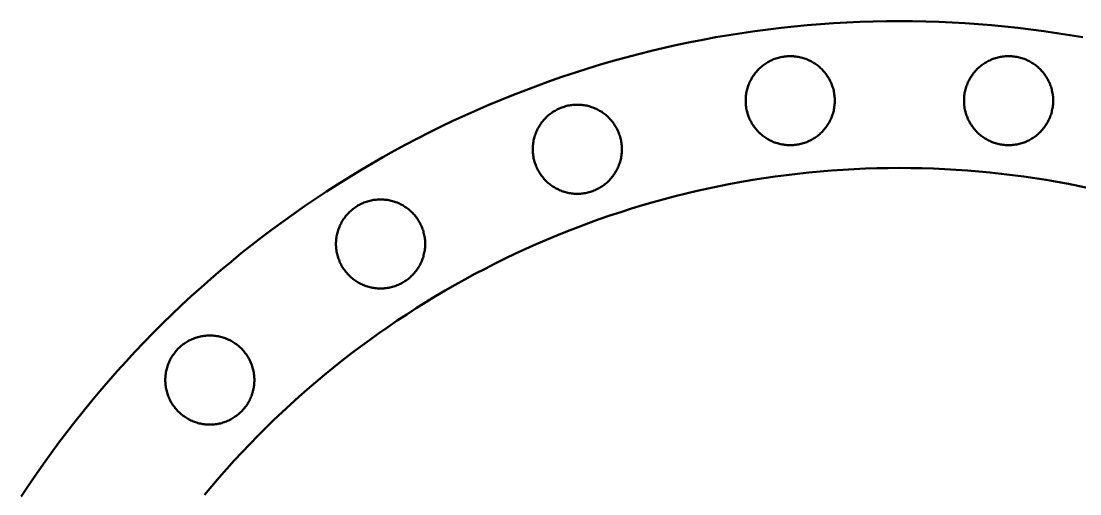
# Model space of a CAD drawing. Header units: millimetres. Extents: x 0 to 841, y 0 to 594.
# Drawn here: x 316.2 to 417.2, y 484.9 to 530 of the extents above; entities that cross this region are included whole.
import ezdxf

# ---------------------------------------------------------------- set-up
doc = ezdxf.new("R2010")
doc.units = ezdxf.units.MM
doc.layers.add('VIS', color=7, linetype='CONTINUOUS', lineweight=50)

msp = doc.modelspace()

# ---------------------------------------------------------------- linework, layer by layer
at = {"layer": 'VIS'}
for points in [[(316.25, 484.64), (316.94, 485.69), (317.65, 486.73), (318.37, 487.76), (319.1, 488.78), (319.84, 489.79), (320.6, 490.79), (321.37, 491.79), (322.15, 492.77), (322.95, 493.74), (323.76, 494.71), (324.57, 495.66), (325.41, 496.6), (326.25, 497.53), (327.1, 498.45), (327.97, 499.37), (328.85, 500.26), (329.74, 501.15), (330.63, 502.03), (331.55, 502.9), (332.47, 503.75), (333.4, 504.59), (334.34, 505.43), (335.29, 506.24), (336.26, 507.05), (337.23, 507.85), (338.21, 508.63), (339.21, 509.4), (340.21, 510.16), (341.22, 510.9), (342.24, 511.63), (343.27, 512.35), (344.31, 513.06), (345.36, 513.75), (346.42, 514.43), (347.48, 515.1), (348.56, 515.75), (349.64, 516.39), (350.73, 517.02), (351.82, 517.63), (352.93, 518.23), (354.04, 518.81), (355.16, 519.38), (356.29, 519.94), (357.42, 520.48), (358.56, 521.01), (359.71, 521.52), (360.86, 522.02), (362.02, 522.51), (363.19, 522.98), (364.36, 523.43), (365.54, 523.87), (366.72, 524.3), (367.91, 524.71), (369.1, 525.11), (370.3, 525.49), (371.5, 525.85), (372.7, 526.2), (373.92, 526.54), (375.13, 526.86), (376.35, 527.16), (377.57, 527.45), (378.8, 527.73), (380.03, 527.99), (381.26, 528.23), (382.5, 528.46), (383.74, 528.67), (384.98, 528.87), (386.22, 529.05), (387.47, 529.21), (388.71, 529.36), (389.96, 529.5), (391.21, 529.61), (392.47, 529.72), (393.72, 529.8), (394.98, 529.87), (396.23, 529.93), (397.49, 529.97), (398.74, 529.99), (400, 530), (401.26, 529.99), (402.51, 529.97), (403.77, 529.93), (405.02, 529.87), (406.28, 529.8), (407.53, 529.72), (408.79, 529.61), (410.04, 529.5), (411.29, 529.36), (412.53, 529.21), (413.78, 529.05), (415.02, 528.87), (416.26, 528.67), (417.5, 528.46)], [(393.84, 522.42), (393.84, 522.54), (393.83, 522.66), (393.82, 522.78), (393.81, 522.9), (393.79, 523.01), (393.78, 523.13), (393.75, 523.25), (393.73, 523.37), (393.7, 523.49), (393.67, 523.6), (393.63, 523.72), (393.59, 523.83), (393.55, 523.94), (393.51, 524.06), (393.46, 524.17), (393.41, 524.27), (393.35, 524.38), (393.3, 524.49), (393.24, 524.59), (393.17, 524.69), (393.11, 524.8), (393.04, 524.89), (392.97, 524.99), (392.89, 525.09), (392.82, 525.18), (392.74, 525.27), (392.66, 525.36), (392.57, 525.44), (392.48, 525.52), (392.4, 525.61), (392.3, 525.68), (392.21, 525.76), (392.11, 525.83), (392.02, 525.9), (391.92, 525.97), (391.82, 526.03), (391.71, 526.1), (391.61, 526.15), (391.5, 526.21), (391.39, 526.26), (391.28, 526.31), (391.17, 526.36), (391.06, 526.4), (390.95, 526.44), (390.83, 526.48), (390.72, 526.51), (390.6, 526.54), (390.48, 526.57), (390.36, 526.59), (390.25, 526.61), (390.13, 526.63), (390.01, 526.64), (389.89, 526.65), (389.77, 526.66), (389.65, 526.66), (389.53, 526.66), (389.41, 526.66), (389.29, 526.65), (389.17, 526.64), (389.05, 526.63), (388.93, 526.61), (388.81, 526.59), (388.69, 526.57), (388.57, 526.54), (388.46, 526.51), (388.34, 526.48), (388.23, 526.44), (388.11, 526.4), (388, 526.36), (387.89, 526.31), (387.78, 526.26), (387.67, 526.21), (387.57, 526.15), (387.46, 526.1), (387.36, 526.03), (387.26, 525.97), (387.16, 525.9), (387.06, 525.83), (386.96, 525.76), (386.87, 525.68), (386.78, 525.61), (386.69, 525.52), (386.6, 525.44), (386.52, 525.36), (386.44, 525.27), (386.36, 525.18), (386.28, 525.09), (386.21, 524.99), (386.13, 524.89), (386.07, 524.8), (386, 524.69), (385.94, 524.59), (385.88, 524.49), (385.82, 524.38), (385.77, 524.27), (385.71, 524.17), (385.67, 524.06), (385.62, 523.94), (385.58, 523.83), (385.54, 523.72), (385.51, 523.6), (385.47, 523.49), (385.45, 523.37), (385.42, 523.25), (385.4, 523.13), (385.38, 523.01), (385.36, 522.9), (385.35, 522.78), (385.34, 522.66), (385.34, 522.54), (385.34, 522.42), (385.34, 522.29), (385.34, 522.17), (385.35, 522.05), (385.36, 521.94), (385.38, 521.82), (385.4, 521.7), (385.42, 521.58), (385.45, 521.46), (385.47, 521.34), (385.51, 521.23), (385.54, 521.11), (385.58, 521), (385.62, 520.89), (385.67, 520.77), (385.71, 520.66), (385.77, 520.56), (385.82, 520.45), (385.88, 520.34), (385.94, 520.24), (386, 520.14), (386.07, 520.04), (386.13, 519.94), (386.21, 519.84), (386.28, 519.75), (386.36, 519.65), (386.44, 519.56), (386.52, 519.47), (386.6, 519.39), (386.69, 519.31), (386.78, 519.22), (386.87, 519.15), (386.96, 519.07), (387.06, 519), (387.16, 518.93), (387.26, 518.86), (387.36, 518.8), (387.46, 518.73), (387.57, 518.68), (387.67, 518.62), (387.78, 518.57), (387.89, 518.52), (388, 518.47), (388.11, 518.43), (388.23, 518.39), (388.34, 518.35), (388.46, 518.32), (388.57, 518.29), (388.69, 518.26), (388.81, 518.24), (388.93, 518.22), (389.05, 518.2), (389.17, 518.19), (389.29, 518.18), (389.41, 518.17), (389.53, 518.17), (389.65, 518.17), (389.77, 518.17), (389.89, 518.18), (390.01, 518.19), (390.13, 518.2), (390.25, 518.22), (390.36, 518.24), (390.48, 518.26), (390.6, 518.29), (390.72, 518.32), (390.83, 518.35), (390.95, 518.39), (391.06, 518.43), (391.17, 518.47), (391.28, 518.52), (391.39, 518.57), (391.5, 518.62), (391.61, 518.68), (391.71, 518.73), (391.82, 518.8), (391.92, 518.86), (392.02, 518.93), (392.11, 519), (392.21, 519.07), (392.3, 519.15), (392.4, 519.22), (392.48, 519.31), (392.57, 519.39), (392.66, 519.47), (392.74, 519.56), (392.82, 519.65), (392.89, 519.75), (392.97, 519.84), (393.04, 519.94), (393.11, 520.04), (393.17, 520.14), (393.24, 520.24), (393.3, 520.34), (393.35, 520.45), (393.41, 520.56), (393.46, 520.66), (393.51, 520.77), (393.55, 520.89), (393.59, 521), (393.63, 521.11), (393.67, 521.23), (393.7, 521.34), (393.73, 521.46), (393.75, 521.58), (393.78, 521.7), (393.79, 521.82), (393.81, 521.94), (393.82, 522.05), (393.83, 522.17), (393.84, 522.29), (393.84, 522.42)], [(414.66, 522.42), (414.66, 522.54), (414.66, 522.66), (414.65, 522.78), (414.64, 522.9), (414.62, 523.01), (414.6, 523.13), (414.58, 523.25), (414.55, 523.37), (414.53, 523.49), (414.49, 523.6), (414.46, 523.72), (414.42, 523.83), (414.38, 523.94), (414.33, 524.06), (414.29, 524.17), (414.23, 524.27), (414.18, 524.38), (414.12, 524.49), (414.06, 524.59), (414, 524.69), (413.93, 524.8), (413.87, 524.89), (413.79, 524.99), (413.72, 525.09), (413.64, 525.18), (413.56, 525.27), (413.48, 525.36), (413.4, 525.44), (413.31, 525.52), (413.22, 525.61), (413.13, 525.68), (413.04, 525.76), (412.94, 525.83), (412.84, 525.9), (412.74, 525.97), (412.64, 526.03), (412.54, 526.1), (412.43, 526.15), (412.33, 526.21), (412.22, 526.26), (412.11, 526.31), (412, 526.36), (411.89, 526.4), (411.77, 526.44), (411.66, 526.48), (411.54, 526.51), (411.43, 526.54), (411.31, 526.57), (411.19, 526.59), (411.07, 526.61), (410.95, 526.63), (410.83, 526.64), (410.71, 526.65), (410.59, 526.66), (410.47, 526.66), (410.35, 526.66), (410.23, 526.66), (410.11, 526.65), (409.99, 526.64), (409.87, 526.63), (409.75, 526.61), (409.64, 526.59), (409.52, 526.57), (409.4, 526.54), (409.28, 526.51), (409.17, 526.48), (409.05, 526.44), (408.94, 526.4), (408.83, 526.36), (408.72, 526.31), (408.61, 526.26), (408.5, 526.21), (408.39, 526.15), (408.29, 526.1), (408.18, 526.03), (408.08, 525.97), (407.98, 525.9), (407.89, 525.83), (407.79, 525.76), (407.7, 525.68), (407.6, 525.61), (407.52, 525.52), (407.43, 525.44), (407.34, 525.36), (407.26, 525.27), (407.18, 525.18), (407.11, 525.09), (407.03, 524.99), (406.96, 524.89), (406.89, 524.8), (406.83, 524.69), (406.76, 524.59), (406.7, 524.49), (406.65, 524.38), (406.59, 524.27), (406.54, 524.17), (406.49, 524.06), (406.45, 523.94), (406.41, 523.83), (406.37, 523.72), (406.33, 523.6), (406.3, 523.49), (406.27, 523.37), (406.25, 523.25), (406.22, 523.13), (406.21, 523.01), (406.19, 522.9), (406.18, 522.78), (406.17, 522.66), (406.16, 522.54), (406.16, 522.42), (406.16, 522.29), (406.17, 522.17), (406.18, 522.05), (406.19, 521.94), (406.21, 521.82), (406.22, 521.7), (406.25, 521.58), (406.27, 521.46), (406.3, 521.34), (406.33, 521.23), (406.37, 521.11), (406.41, 521), (406.45, 520.89), (406.49, 520.77), (406.54, 520.66), (406.59, 520.56), (406.65, 520.45), (406.7, 520.34), (406.76, 520.24), (406.83, 520.14), (406.89, 520.04), (406.96, 519.94), (407.03, 519.84), (407.11, 519.75), (407.18, 519.65), (407.26, 519.56), (407.34, 519.47), (407.43, 519.39), (407.52, 519.31), (407.6, 519.22), (407.7, 519.15), (407.79, 519.07), (407.89, 519), (407.98, 518.93), (408.08, 518.86), (408.18, 518.8), (408.29, 518.73), (408.39, 518.68), (408.5, 518.62), (408.61, 518.57), (408.72, 518.52), (408.83, 518.47), (408.94, 518.43), (409.05, 518.39), (409.17, 518.35), (409.28, 518.32), (409.4, 518.29), (409.52, 518.26), (409.64, 518.24), (409.75, 518.22), (409.87, 518.2), (409.99, 518.19), (410.11, 518.18), (410.23, 518.17), (410.35, 518.17), (410.47, 518.17), (410.59, 518.17), (410.71, 518.18), (410.83, 518.19), (410.95, 518.2), (411.07, 518.22), (411.19, 518.24), (411.31, 518.26), (411.43, 518.29), (411.54, 518.32), (411.66, 518.35), (411.77, 518.39), (411.89, 518.43), (412, 518.47), (412.11, 518.52), (412.22, 518.57), (412.33, 518.62), (412.43, 518.68), (412.54, 518.73), (412.64, 518.8), (412.74, 518.86), (412.84, 518.93), (412.94, 519), (413.04, 519.07), (413.13, 519.15), (413.22, 519.22), (413.31, 519.31), (413.4, 519.39), (413.48, 519.47), (413.56, 519.56), (413.64, 519.65), (413.72, 519.75), (413.79, 519.84), (413.87, 519.94), (413.93, 520.04), (414, 520.14), (414.06, 520.24), (414.12, 520.34), (414.18, 520.45), (414.23, 520.56), (414.29, 520.66), (414.33, 520.77), (414.38, 520.89), (414.42, 521), (414.46, 521.11), (414.49, 521.23), (414.53, 521.34), (414.55, 521.46), (414.58, 521.58), (414.6, 521.7), (414.62, 521.82), (414.64, 521.94), (414.65, 522.05), (414.66, 522.17), (414.66, 522.29), (414.66, 522.42)], [(373.53, 517.78), (373.53, 517.9), (373.53, 518.02), (373.52, 518.14), (373.51, 518.26), (373.49, 518.38), (373.47, 518.5), (373.45, 518.62), (373.43, 518.74), (373.4, 518.85), (373.36, 518.97), (373.33, 519.08), (373.29, 519.2), (373.25, 519.31), (373.2, 519.42), (373.16, 519.53), (373.11, 519.64), (373.05, 519.75), (372.99, 519.85), (372.93, 519.96), (372.87, 520.06), (372.81, 520.16), (372.74, 520.26), (372.66, 520.36), (372.59, 520.45), (372.51, 520.54), (372.43, 520.63), (372.35, 520.72), (372.27, 520.81), (372.18, 520.89), (372.09, 520.97), (372, 521.05), (371.91, 521.13), (371.81, 521.2), (371.71, 521.27), (371.61, 521.34), (371.51, 521.4), (371.41, 521.46), (371.3, 521.52), (371.2, 521.58), (371.09, 521.63), (370.98, 521.68), (370.87, 521.72), (370.76, 521.77), (370.64, 521.81), (370.53, 521.84), (370.41, 521.88), (370.3, 521.91), (370.18, 521.94), (370.06, 521.96), (369.94, 521.98), (369.82, 522), (369.7, 522.01), (369.58, 522.02), (369.46, 522.03), (369.34, 522.03), (369.22, 522.03), (369.1, 522.03), (368.98, 522.02), (368.86, 522.01), (368.74, 522), (368.63, 521.98), (368.51, 521.96), (368.39, 521.94), (368.27, 521.91), (368.16, 521.88), (368.04, 521.84), (367.93, 521.81), (367.81, 521.77), (367.7, 521.72), (367.59, 521.68), (367.48, 521.63), (367.37, 521.58), (367.26, 521.52), (367.16, 521.46), (367.06, 521.4), (366.95, 521.34), (366.85, 521.27), (366.76, 521.2), (366.66, 521.13), (366.57, 521.05), (366.48, 520.97), (366.39, 520.89), (366.3, 520.81), (366.22, 520.72), (366.13, 520.63), (366.05, 520.54), (365.98, 520.45), (365.9, 520.36), (365.83, 520.26), (365.76, 520.16), (365.7, 520.06), (365.63, 519.96), (365.57, 519.85), (365.52, 519.75), (365.46, 519.64), (365.41, 519.53), (365.36, 519.42), (365.32, 519.31), (365.28, 519.2), (365.24, 519.08), (365.2, 518.97), (365.17, 518.85), (365.14, 518.74), (365.12, 518.62), (365.1, 518.5), (365.08, 518.38), (365.06, 518.26), (365.05, 518.14), (365.04, 518.02), (365.04, 517.9), (365.03, 517.78), (365.04, 517.66), (365.04, 517.54), (365.05, 517.42), (365.06, 517.3), (365.08, 517.18), (365.1, 517.06), (365.12, 516.94), (365.14, 516.83), (365.17, 516.71), (365.2, 516.59), (365.24, 516.48), (365.28, 516.37), (365.32, 516.25), (365.36, 516.14), (365.41, 516.03), (365.46, 515.92), (365.52, 515.81), (365.57, 515.71), (365.63, 515.6), (365.7, 515.5), (365.76, 515.4), (365.83, 515.3), (365.9, 515.21), (365.98, 515.11), (366.05, 515.02), (366.13, 514.93), (366.22, 514.84), (366.3, 514.75), (366.39, 514.67), (366.48, 514.59), (366.57, 514.51), (366.66, 514.44), (366.76, 514.36), (366.85, 514.29), (366.95, 514.23), (367.06, 514.16), (367.16, 514.1), (367.26, 514.04), (367.37, 513.99), (367.48, 513.93), (367.59, 513.88), (367.7, 513.84), (367.81, 513.79), (367.93, 513.75), (368.04, 513.72), (368.16, 513.68), (368.27, 513.65), (368.39, 513.63), (368.51, 513.6), (368.63, 513.58), (368.74, 513.57), (368.86, 513.55), (368.98, 513.54), (369.1, 513.53), (369.22, 513.53), (369.34, 513.53), (369.46, 513.53), (369.58, 513.54), (369.7, 513.55), (369.82, 513.57), (369.94, 513.58), (370.06, 513.6), (370.18, 513.63), (370.3, 513.65), (370.41, 513.68), (370.53, 513.72), (370.64, 513.75), (370.76, 513.79), (370.87, 513.84), (370.98, 513.88), (371.09, 513.93), (371.2, 513.99), (371.3, 514.04), (371.41, 514.1), (371.51, 514.16), (371.61, 514.23), (371.71, 514.29), (371.81, 514.36), (371.91, 514.44), (372, 514.51), (372.09, 514.59), (372.18, 514.67), (372.27, 514.75), (372.35, 514.84), (372.43, 514.93), (372.51, 515.02), (372.59, 515.11), (372.66, 515.21), (372.74, 515.3), (372.81, 515.4), (372.87, 515.5), (372.93, 515.6), (372.99, 515.71), (373.05, 515.81), (373.11, 515.92), (373.16, 516.03), (373.2, 516.14), (373.25, 516.25), (373.29, 516.37), (373.33, 516.48), (373.36, 516.59), (373.4, 516.71), (373.43, 516.83), (373.45, 516.94), (373.47, 517.06), (373.49, 517.18), (373.51, 517.3), (373.52, 517.42), (373.53, 517.54), (373.53, 517.66), (373.53, 517.78)], [(333.74, 484.82), (334.43, 485.65), (335.13, 486.47), (335.85, 487.28), (336.57, 488.08), (337.31, 488.87), (338.05, 489.65), (338.81, 490.43), (339.57, 491.19), (340.35, 491.95), (341.13, 492.69), (341.92, 493.43), (342.72, 494.15), (343.53, 494.87), (344.35, 495.57), (345.18, 496.26), (346.02, 496.95), (346.86, 497.62), (347.72, 498.28), (348.58, 498.93), (349.45, 499.58), (350.33, 500.21), (351.21, 500.82), (352.11, 501.43), (353.01, 502.03), (353.92, 502.61), (354.83, 503.19), (355.76, 503.75), (356.69, 504.3), (357.63, 504.84), (358.57, 505.36), (359.52, 505.88), (360.48, 506.38), (361.44, 506.87), (362.41, 507.35), (363.38, 507.82), (364.36, 508.27), (365.35, 508.71), (366.34, 509.14), (367.34, 509.56), (368.34, 509.96), (369.35, 510.35), (370.36, 510.73), (371.38, 511.1), (372.4, 511.45), (373.42, 511.79), (374.45, 512.12), (375.49, 512.43), (376.53, 512.73), (377.57, 513.02), (378.61, 513.3), (379.66, 513.56), (380.71, 513.81), (381.77, 514.05), (382.82, 514.27), (383.89, 514.48), (384.95, 514.67), (386.01, 514.85), (387.08, 515.02), (388.15, 515.18), (389.22, 515.32), (390.29, 515.45), (391.37, 515.57), (392.44, 515.67), (393.52, 515.76), (394.6, 515.83), (395.68, 515.89), (396.76, 515.94), (397.84, 515.97), (398.92, 515.99), (400, 516), (401.08, 515.99), (402.16, 515.97), (403.24, 515.94), (404.32, 515.89), (405.4, 515.83), (406.48, 515.76), (407.56, 515.67), (408.63, 515.57), (409.71, 515.45), (410.78, 515.32), (411.85, 515.18), (412.92, 515.02), (413.99, 514.85), (415.05, 514.67), (416.11, 514.48), (417.18, 514.27), (418.23, 514.05)], [(333.74, 484.82), (334.43, 485.65), (335.13, 486.47), (335.85, 487.28), (336.57, 488.08), (337.31, 488.87), (338.05, 489.65), (338.81, 490.43), (339.57, 491.19), (340.35, 491.95), (341.13, 492.69), (341.92, 493.43), (342.72, 494.15), (343.53, 494.87), (344.35, 495.57), (345.18, 496.26), (346.02, 496.95), (346.86, 497.62), (347.72, 498.28), (348.58, 498.93), (349.45, 499.58), (350.33, 500.21), (351.21, 500.82), (352.11, 501.43), (353.01, 502.03), (353.92, 502.61), (354.83, 503.19), (355.76, 503.75), (356.69, 504.3), (357.63, 504.84), (358.57, 505.36), (359.52, 505.88), (360.48, 506.38), (361.44, 506.87), (362.41, 507.35), (363.38, 507.82), (364.36, 508.27), (365.35, 508.71), (366.34, 509.14), (367.34, 509.56), (368.34, 509.96), (369.35, 510.35), (370.36, 510.73), (371.38, 511.1), (372.4, 511.45), (373.42, 511.79), (374.45, 512.12), (375.49, 512.43), (376.53, 512.73), (377.57, 513.02), (378.61, 513.3), (379.66, 513.56), (380.71, 513.81), (381.77, 514.05), (382.82, 514.27), (383.89, 514.48), (384.95, 514.67), (386.01, 514.85), (387.08, 515.02), (388.15, 515.18), (389.22, 515.32), (390.29, 515.45), (391.37, 515.57), (392.44, 515.67), (393.52, 515.76), (394.6, 515.83), (395.68, 515.89), (396.76, 515.94), (397.84, 515.97), (398.92, 515.99), (400, 516), (401.08, 515.99), (402.16, 515.97), (403.24, 515.94), (404.32, 515.89), (405.4, 515.83), (406.48, 515.76), (407.56, 515.67), (408.63, 515.57), (409.71, 515.45), (410.78, 515.32), (411.85, 515.18), (412.92, 515.02), (413.99, 514.85), (415.05, 514.67), (416.11, 514.48), (417.18, 514.27), (418.23, 514.05)], [(354.77, 508.75), (354.77, 508.87), (354.76, 508.99), (354.76, 509.11), (354.74, 509.23), (354.73, 509.34), (354.71, 509.46), (354.69, 509.58), (354.66, 509.7), (354.63, 509.82), (354.6, 509.93), (354.57, 510.05), (354.53, 510.16), (354.49, 510.27), (354.44, 510.39), (354.39, 510.5), (354.34, 510.6), (354.29, 510.71), (354.23, 510.82), (354.17, 510.92), (354.11, 511.02), (354.04, 511.13), (353.97, 511.22), (353.9, 511.32), (353.83, 511.42), (353.75, 511.51), (353.67, 511.6), (353.59, 511.69), (353.5, 511.77), (353.42, 511.85), (353.33, 511.94), (353.24, 512.01), (353.14, 512.09), (353.05, 512.16), (352.95, 512.23), (352.85, 512.3), (352.75, 512.36), (352.65, 512.43), (352.54, 512.48), (352.43, 512.54), (352.33, 512.59), (352.22, 512.64), (352.11, 512.69), (351.99, 512.73), (351.88, 512.77), (351.77, 512.81), (351.65, 512.84), (351.53, 512.87), (351.42, 512.9), (351.3, 512.92), (351.18, 512.94), (351.06, 512.96), (350.94, 512.97), (350.82, 512.98), (350.7, 512.99), (350.58, 512.99), (350.46, 512.99), (350.34, 512.99), (350.22, 512.98), (350.1, 512.97), (349.98, 512.96), (349.86, 512.94), (349.74, 512.92), (349.63, 512.9), (349.51, 512.87), (349.39, 512.84), (349.28, 512.81), (349.16, 512.77), (349.05, 512.73), (348.94, 512.69), (348.83, 512.64), (348.72, 512.59), (348.61, 512.54), (348.5, 512.48), (348.4, 512.43), (348.29, 512.36), (348.19, 512.3), (348.09, 512.23), (347.99, 512.16), (347.9, 512.09), (347.8, 512.01), (347.71, 511.94), (347.62, 511.85), (347.54, 511.77), (347.45, 511.69), (347.37, 511.6), (347.29, 511.51), (347.21, 511.42), (347.14, 511.32), (347.07, 511.22), (347, 511.13), (346.93, 511.02), (346.87, 510.92), (346.81, 510.82), (346.75, 510.71), (346.7, 510.6), (346.65, 510.5), (346.6, 510.39), (346.56, 510.27), (346.51, 510.16), (346.48, 510.05), (346.44, 509.93), (346.41, 509.82), (346.38, 509.7), (346.35, 509.58), (346.33, 509.46), (346.31, 509.34), (346.3, 509.23), (346.29, 509.11), (346.28, 508.99), (346.27, 508.87), (346.27, 508.75), (346.27, 508.63), (346.28, 508.5), (346.29, 508.38), (346.3, 508.27), (346.31, 508.15), (346.33, 508.03), (346.35, 507.91), (346.38, 507.79), (346.41, 507.67), (346.44, 507.56), (346.48, 507.44), (346.51, 507.33), (346.56, 507.22), (346.6, 507.11), (346.65, 506.99), (346.7, 506.89), (346.75, 506.78), (346.81, 506.67), (346.87, 506.57), (346.93, 506.47), (347, 506.37), (347.07, 506.27), (347.14, 506.17), (347.21, 506.08), (347.29, 505.98), (347.37, 505.89), (347.45, 505.8), (347.54, 505.72), (347.62, 505.64), (347.71, 505.55), (347.8, 505.48), (347.9, 505.4), (347.99, 505.33), (348.09, 505.26), (348.19, 505.19), (348.29, 505.13), (348.4, 505.06), (348.5, 505.01), (348.61, 504.95), (348.72, 504.9), (348.83, 504.85), (348.94, 504.8), (349.05, 504.76), (349.16, 504.72), (349.28, 504.68), (349.39, 504.65), (349.51, 504.62), (349.63, 504.59), (349.74, 504.57), (349.86, 504.55), (349.98, 504.53), (350.1, 504.52), (350.22, 504.51), (350.34, 504.5), (350.46, 504.5), (350.58, 504.5), (350.7, 504.5), (350.82, 504.51), (350.94, 504.52), (351.06, 504.53), (351.18, 504.55), (351.3, 504.57), (351.42, 504.59), (351.53, 504.62), (351.65, 504.65), (351.77, 504.68), (351.88, 504.72), (351.99, 504.76), (352.11, 504.8), (352.22, 504.85), (352.33, 504.9), (352.43, 504.95), (352.54, 505.01), (352.65, 505.06), (352.75, 505.13), (352.85, 505.19), (352.95, 505.26), (353.05, 505.33), (353.14, 505.4), (353.24, 505.48), (353.33, 505.55), (353.42, 505.64), (353.5, 505.72), (353.59, 505.8), (353.67, 505.89), (353.75, 505.98), (353.83, 506.08), (353.9, 506.17), (353.97, 506.27), (354.04, 506.37), (354.11, 506.47), (354.17, 506.57), (354.23, 506.67), (354.29, 506.78), (354.34, 506.89), (354.39, 506.99), (354.44, 507.11), (354.49, 507.22), (354.53, 507.33), (354.57, 507.44), (354.6, 507.56), (354.63, 507.67), (354.66, 507.79), (354.69, 507.91), (354.71, 508.03), (354.73, 508.15), (354.74, 508.27), (354.76, 508.38), (354.76, 508.5), (354.77, 508.63), (354.77, 508.75)], [(338.49, 495.76), (338.49, 495.88), (338.48, 496), (338.47, 496.12), (338.46, 496.24), (338.45, 496.36), (338.43, 496.48), (338.41, 496.6), (338.38, 496.72), (338.35, 496.83), (338.32, 496.95), (338.28, 497.06), (338.25, 497.18), (338.2, 497.29), (338.16, 497.4), (338.11, 497.51), (338.06, 497.62), (338.01, 497.73), (337.95, 497.83), (337.89, 497.94), (337.83, 498.04), (337.76, 498.14), (337.69, 498.24), (337.62, 498.34), (337.55, 498.43), (337.47, 498.52), (337.39, 498.61), (337.31, 498.7), (337.22, 498.79), (337.14, 498.87), (337.05, 498.95), (336.96, 499.03), (336.86, 499.11), (336.77, 499.18), (336.67, 499.25), (336.57, 499.32), (336.47, 499.38), (336.36, 499.44), (336.26, 499.5), (336.15, 499.56), (336.04, 499.61), (335.93, 499.66), (335.82, 499.7), (335.71, 499.75), (335.6, 499.79), (335.48, 499.82), (335.37, 499.86), (335.25, 499.89), (335.13, 499.92), (335.02, 499.94), (334.9, 499.96), (334.78, 499.98), (334.66, 499.99), (334.54, 500), (334.42, 500.01), (334.3, 500.01), (334.18, 500.01), (334.06, 500.01), (333.94, 500), (333.82, 499.99), (333.7, 499.98), (333.58, 499.96), (333.46, 499.94), (333.34, 499.92), (333.23, 499.89), (333.11, 499.86), (332.99, 499.82), (332.88, 499.79), (332.77, 499.75), (332.65, 499.7), (332.54, 499.66), (332.43, 499.61), (332.33, 499.56), (332.22, 499.5), (332.11, 499.44), (332.01, 499.38), (331.91, 499.32), (331.81, 499.25), (331.71, 499.18), (331.62, 499.11), (331.52, 499.03), (331.43, 498.95), (331.34, 498.87), (331.26, 498.79), (331.17, 498.7), (331.09, 498.61), (331.01, 498.52), (330.93, 498.43), (330.86, 498.34), (330.79, 498.24), (330.72, 498.14), (330.65, 498.04), (330.59, 497.94), (330.53, 497.83), (330.47, 497.73), (330.42, 497.62), (330.37, 497.51), (330.32, 497.4), (330.27, 497.29), (330.23, 497.18), (330.19, 497.06), (330.16, 496.95), (330.13, 496.83), (330.1, 496.72), (330.07, 496.6), (330.05, 496.48), (330.03, 496.36), (330.02, 496.24), (330, 496.12), (330, 496), (329.99, 495.88), (329.99, 495.76), (329.99, 495.64), (330, 495.52), (330, 495.4), (330.02, 495.28), (330.03, 495.16), (330.05, 495.04), (330.07, 494.92), (330.1, 494.81), (330.13, 494.69), (330.16, 494.57), (330.19, 494.46), (330.23, 494.35), (330.27, 494.23), (330.32, 494.12), (330.37, 494.01), (330.42, 493.9), (330.47, 493.79), (330.53, 493.69), (330.59, 493.58), (330.65, 493.48), (330.72, 493.38), (330.79, 493.28), (330.86, 493.19), (330.93, 493.09), (331.01, 493), (331.09, 492.91), (331.17, 492.82), (331.26, 492.73), (331.34, 492.65), (331.43, 492.57), (331.52, 492.49), (331.62, 492.42), (331.71, 492.34), (331.81, 492.27), (331.91, 492.21), (332.01, 492.14), (332.11, 492.08), (332.22, 492.02), (332.33, 491.97), (332.43, 491.91), (332.54, 491.86), (332.65, 491.82), (332.77, 491.77), (332.88, 491.73), (332.99, 491.7), (333.11, 491.66), (333.23, 491.63), (333.34, 491.61), (333.46, 491.58), (333.58, 491.56), (333.7, 491.55), (333.82, 491.53), (333.94, 491.52), (334.06, 491.51), (334.18, 491.51), (334.3, 491.51), (334.42, 491.51), (334.54, 491.52), (334.66, 491.53), (334.78, 491.55), (334.9, 491.56), (335.02, 491.58), (335.13, 491.61), (335.25, 491.63), (335.37, 491.66), (335.48, 491.7), (335.6, 491.73), (335.71, 491.77), (335.82, 491.82), (335.93, 491.86), (336.04, 491.91), (336.15, 491.97), (336.26, 492.02), (336.36, 492.08), (336.47, 492.14), (336.57, 492.21), (336.67, 492.27), (336.77, 492.34), (336.86, 492.42), (336.96, 492.49), (337.05, 492.57), (337.14, 492.65), (337.22, 492.73), (337.31, 492.82), (337.39, 492.91), (337.47, 493), (337.55, 493.09), (337.62, 493.19), (337.69, 493.28), (337.76, 493.38), (337.83, 493.48), (337.89, 493.58), (337.95, 493.69), (338.01, 493.79), (338.06, 493.9), (338.11, 494.01), (338.16, 494.12), (338.2, 494.23), (338.25, 494.35), (338.28, 494.46), (338.32, 494.57), (338.35, 494.69), (338.38, 494.81), (338.41, 494.92), (338.43, 495.04), (338.45, 495.16), (338.46, 495.28), (338.47, 495.4), (338.48, 495.52), (338.49, 495.64), (338.49, 495.76)]]:
    msp.add_lwpolyline(points, dxfattribs=at)

doc.saveas('drawing.dxf')
